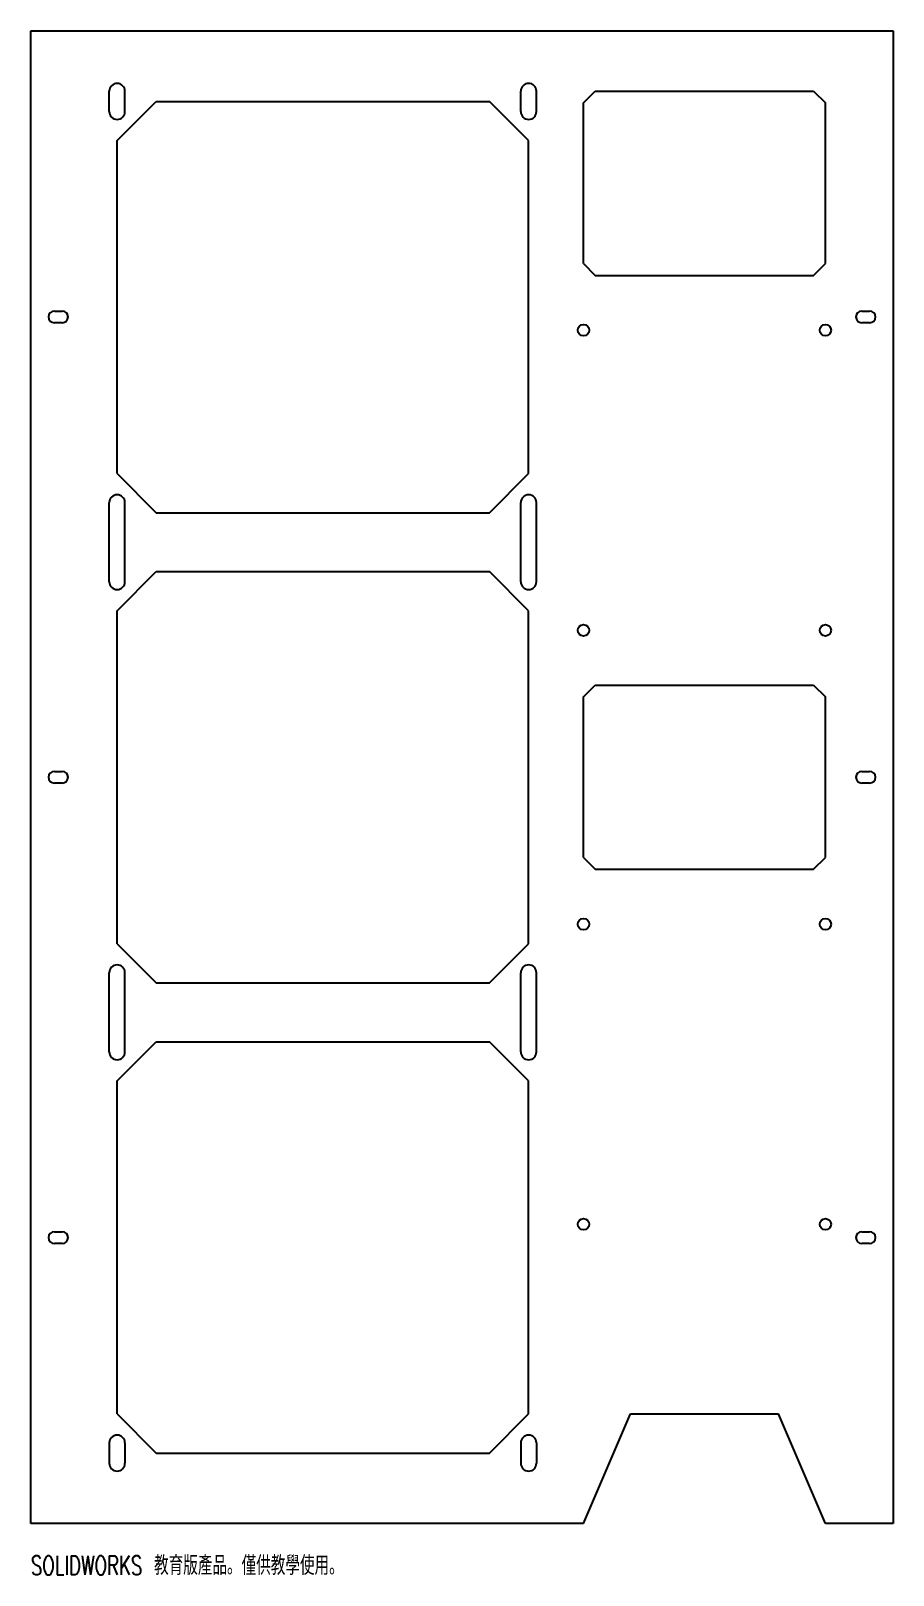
# Paper-space layout '_下視' of a CAD drawing. Header units: millimetres. Extents: x -110 to 110, y -204 to 190.
import ezdxf

# ---------------------------------------------------------------- set-up
doc = ezdxf.new("R2010")
doc.units = ezdxf.units.MM
doc.styles.add('SLDTEXTSTYLE0', font='TXT', dxfattribs={"width": 0.7, "bigfont": 'bigfont'})

psp = doc.layouts.new('_下視')

# ---------------------------------------------------------------- linework, layer by layer
at = {"color": 7, "linetype": 'Continuous', "lineweight": 25}
for p, q in [((-110, -190.5), (-110, 190.5)), ((-110, 190.5), (110, 190.5)), ((110, 190.5), (110, -190.5)), ((-90, 169.9), (-90, 175.1)), ((-86, 169.9), (-86, 175.1)), ((15, 169.9), (15, 175.1)), ((19, 169.9), (19, 175.1)), ((31, 172.1), (34, 175.1)), ((34, 175.1), (89.72, 175.1)), ((89.72, 175.1), (92.72, 172.1)), ((-88, 162.5), (-78, 172.5)), ((-78, 172.5), (7, 172.5)), ((17, 162.5), (7, 172.5)), ((31, 131.1), (31, 172.1)), ((92.72, 131.1), (92.72, 172.1)), ((-88, 77.5), (-88, 162.5)), ((17, 77.5), (17, 162.5)), ((31, 131.1), (34, 128.1)), ((89.72, 128.1), (92.72, 131.1)), ((34, 128.1), (89.72, 128.1)), ((-104, 119), (-102, 119)), ((102, 119), (104, 119)), ((-102, 116), (-104, 116)), ((104, 116), (102, 116)), ((-88, 77.5), (-78, 67.5)), ((7, 67.5), (17, 77.5)), ((-90, 49.9), (-90, 70.1)), ((-86, 49.9), (-86, 70.1)), ((-78, 67.5), (7, 67.5)), ((15, 49.9), (15, 70.1)), ((19, 49.9), (19, 70.1)), ((-88, 42.5), (-78, 52.5)), ((-78, 52.5), (7, 52.5)), ((17, 42.5), (7, 52.5)), ((-88, -42.5), (-88, 42.5)), ((17, -42.5), (17, 42.5)), ((31, 20.5), (34, 23.5)), ((31, -20.5), (31, 20.5)), ((34, 23.5), (89.72, 23.5)), ((89.72, 23.5), (92.72, 20.5)), ((92.72, -20.5), (92.72, 20.5)), ((-104, 1.5), (-102, 1.5)), ((102, 1.5), (104, 1.5)), ((-102, -1.5), (-104, -1.5)), ((104, -1.5), (102, -1.5)), ((31, -20.5), (34, -23.5)), ((34, -23.5), (89.72, -23.5)), ((89.72, -23.5), (92.72, -20.5)), ((-88, -42.5), (-78, -52.5)), ((7, -52.5), (17, -42.5)), ((-90, -70.1), (-90, -49.9)), ((-86, -70.1), (-86, -49.9)), ((15, -70.1), (15, -49.9)), ((19, -70.1), (19, -49.9)), ((-78, -52.5), (7, -52.5)), ((-88, -77.5), (-78, -67.5)), ((-78, -67.5), (7, -67.5)), ((17, -77.5), (7, -67.5)), ((-88, -162.5), (-88, -77.5)), ((17, -162.5), (17, -77.5)), ((-104, -116), (-102, -116)), ((102, -116), (104, -116)), ((-102, -119), (-104, -119)), ((104, -119), (102, -119)), ((-88, -162.5), (-78, -172.5)), ((7, -172.5), (17, -162.5)), ((31, -190.5), (43, -162.5)), ((43, -162.5), (80.72, -162.5)), ((92.72, -190.5), (80.72, -162.5)), ((-90, -169.9), (-90, -175.1)), ((-86, -169.9), (-86, -175.1)), ((-78, -172.5), (7, -172.5)), ((15, -169.9), (15, -175.1)), ((19, -169.9), (19, -175.1)), ((31, -190.5), (-110, -190.5)), ((110, -190.5), (92.72, -190.5))]:
    psp.add_line(p, q, dxfattribs=at)
for centre in [(31, 114.1), (92.72, 114.1), (31, 37.5), (92.72, 37.5), (31, -37.5), (92.72, -37.5), (31, -114.1), (92.72, -114.1)]:
    psp.add_circle(centre, 1.45, dxfattribs=at)
for centre, radius, start, end in [((-88, 175.1), 2, 0, 180), ((17, 175.1), 2, 0, 180), ((-88, 169.9), 2, 180, 0), ((17, 169.9), 2, 180, 0), ((-104, 117.5), 1.5, 90, 270), ((-102, 117.5), 1.5, 270, 90), ((102, 117.5), 1.5, 90, 270), ((104, 117.5), 1.5, 270, 90), ((-88, 70.1), 2, 360, 180), ((17, 70.1), 2, 360, 180), ((-88, 49.9), 2, 180, 360), ((17, 49.9), 2, 180, 360), ((-104, 0), 1.5, 90, 270), ((-102, 0), 1.5, 270, 90), ((102, 0), 1.5, 90, 270), ((104, 0), 1.5, 270, 90), ((-88, -49.9), 2, 0, 180), ((17, -49.9), 2, 0, 180), ((-88, -70.1), 2, 180, 0), ((17, -70.1), 2, 180, 0), ((-104, -117.5), 1.5, 90, 270), ((-102, -117.5), 1.5, 270, 90), ((102, -117.5), 1.5, 90, 270), ((104, -117.5), 1.5, 270, 90), ((-88, -169.9), 2, 360, 180), ((17, -169.9), 2, 0, 180), ((-88, -175.1), 2, 180, 360), ((17, -175.1), 2, 180, 0)]:
    psp.add_arc(centre, radius, start, end, dxfattribs=at)

# ---------------------------------------------------------------- texts
at = {"color": 7, "linetype": 'Continuous', "insert": (-110, -198.77), "char_height": 4.8336, "attachment_point": 1, "style": 'SLDTEXTSTYLE0'}
psp.add_mtext('SOLIDWORKS 教育版產品。僅供教學使用。', dxfattribs=at)

doc.saveas('drawing.dxf')
